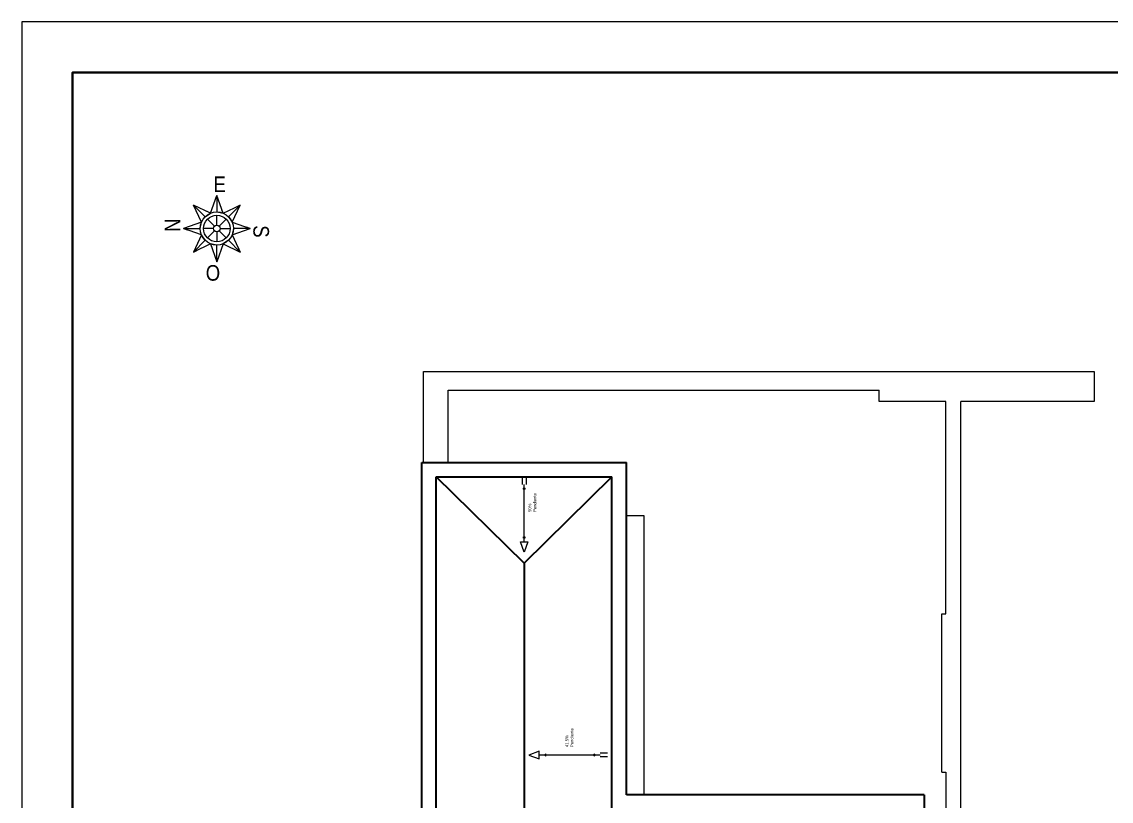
# Model space of a CAD drawing. Header units: millimetres. Extents: x -1459 to -1413, y -119 to 301.
# Drawn here: x -1459.03 to -1430.02, y 137.95 to 158.71 of the extents above; entities that cross this region are included whole.
import ezdxf

# ---------------------------------------------------------------- set-up
doc = ezdxf.new("R2010")
doc.units = ezdxf.units.MM
doc.linetypes.add('PTS_EXT', pattern=[999999, 0, -999999])
doc.layers.get('0').update_dxf_attribs({"lineweight": 0})
for name, color, linetype, lineweight in [('GRADAS CAMBIO NIVEL', 3, 'Continuous', 15), ('MURO VISTO', 6, 'Continuous', 18), ('PLUMA 4', 8, 'Continuous', 30), ('ROTULO', 7, 'Continuous', 5), ('SANITARIOS', 130, 'Continuous', 13), ('TEXTOS', 30, 'Continuous', 5)]:
    doc.layers.add(name, color=color, linetype=linetype, lineweight=lineweight)
doc.styles.add('Arial', font='arial.ttf')
doc.styles.get("Standard").update_dxf_attribs({"font": 'arial.ttf'})

# ---------------------------------------------------------------- blocks, each defined once
blk = doc.blocks.new('CIRCULO GRADA')
at = {"layer": 'GRADAS CAMBIO NIVEL'}
h = blk.add_hatch(color=256, dxfattribs=at)
h.paths.add_polyline_path([(0.014, 0.014, 0.414214), (-0.014, 0.014), (0, 0)])
h.paths.add_polyline_path([(0.014, 0.014), (0, 0), (0.014, -0.014, 0.414214)])
h.paths.add_polyline_path([(0.014, -0.014), (0, 0), (-0.014, -0.014, 0.414214)])
h.paths.add_polyline_path([(0, 0), (-0.014, 0.014, 0.414214), (-0.014, -0.014)])
blk.add_circle((0, 0), 0.02, dxfattribs=at)
blk = doc.blocks.new('NORT')
at = {"linetype": 'Continuous'}
for p, q in [((523.433, 49.433), (523.266, 49.784)), ((523.617, 49.617), (523.747, 49.983)), ((523.877, 49.617), (524.228, 49.784)), ((523.747, 49.371), (523.747, 49.575)), ((523.699, 49.351), (523.555, 49.495)), ((523.795, 49.351), (523.94, 49.495)), ((524.061, 49.433), (524.427, 49.303)), ((523.433, 49.173), (523.067, 49.303)), ((523.679, 49.303), (523.475, 49.303)), ((523.699, 49.255), (523.555, 49.11)), ((523.747, 49.235), (523.747, 49.031)), ((523.94, 49.11), (523.795, 49.255)), ((523.815, 49.303), (524.019, 49.303)), ((524.061, 49.173), (524.228, 48.822)), ((523.617, 48.989), (523.266, 48.822)), ((523.877, 48.989), (523.747, 48.623))]:
    blk.add_line(p, q, dxfattribs=at)
at = {"linetype": 'PTS_EXT'}
blk.add_lwpolyline([(523.747, 49.983), (523.617, 49.617), (523.266, 49.784), (523.433, 49.433), (523.067, 49.303), (523.433, 49.173), (523.266, 48.822), (523.617, 48.989), (523.747, 48.623), (523.877, 48.989), (524.228, 48.822), (524.061, 49.173), (524.427, 49.303), (524.061, 49.433), (524.228, 49.784), (523.877, 49.617)], close=True, dxfattribs=at)
at = {"linetype": 'Continuous'}
for points in [[(523.266, 49.784), (523.507, 49.543), (523.617, 49.617), (523.266, 49.784)], [(523.747, 49.983), (523.747, 49.643), (523.877, 49.617), (523.747, 49.983)], [(524.228, 49.784), (523.988, 49.543), (524.061, 49.433), (524.228, 49.784)], [(523.067, 49.303), (523.407, 49.303), (523.433, 49.433), (523.067, 49.303)], [(523.266, 48.822), (523.507, 49.062), (523.433, 49.173), (523.266, 48.822)], [(524.427, 49.303), (524.087, 49.303), (524.061, 49.173), (524.427, 49.303)], [(523.747, 48.623), (523.747, 48.963), (523.617, 48.989), (523.747, 48.623)], [(524.228, 48.822), (523.988, 49.062), (523.877, 48.989), (524.228, 48.822)]]:
    blk.add_lwpolyline(points, close=True, dxfattribs=at)
for radius in [0.34, 0.272, 0.068]:
    blk.add_circle((523.747, 49.303), radius, dxfattribs=at)
at = {"linetype": 'Continuous', "width": 0.85}
for s, rotation, p in [('N', 0, (523.679, 50.051)), ('O', 90, (522.999, 49.235)), ('E', 270, (524.495, 49.371)), ('S', 180, (523.815, 48.555))]:
    blk.add_text(s, height=0.32, rotation=rotation, dxfattribs=at).set_placement(p)

msp = doc.modelspace()

# ---------------------------------------------------------------- linework, layer by layer
at = {"layer": 'GRADAS CAMBIO NIVEL'}
for p, q in [((-1445.701, 146.587), (-1445.701, 146.387)), ((-1445.601, 146.587), (-1445.601, 146.387)), ((-1445.651, 144.858), (-1445.651, 146.387)), ((-1445.251, 139.182), (-1443.632, 139.182)), ((-1443.432, 139.232), (-1443.632, 139.232)), ((-1443.432, 139.132), (-1443.632, 139.132))]:
    msp.add_line(p, q, dxfattribs=at)
for points in [[(-1445.553, 144.858), (-1445.653, 144.582), (-1445.753, 144.858)], [(-1445.251, 139.28), (-1445.526, 139.18), (-1445.251, 139.08)]]:
    msp.add_lwpolyline(points, close=True, dxfattribs=at)
at = {"layer": 'MURO VISTO'}
for p, q in [((-1448.328, 149.4), (-1430.478, 149.4)), ((-1448.328, 146.969), (-1448.328, 149.4)), ((-1430.478, 149.4), (-1430.478, 148.6)), ((-1447.678, 146.969), (-1447.678, 148.9)), ((-1447.678, 148.9), (-1436.203, 148.9)), ((-1436.203, 148.6), (-1436.203, 148.9)), ((-1434.428, 148.6), (-1436.203, 148.6)), ((-1434.428, 142.943), (-1434.428, 148.6)), ((-1430.478, 148.6), (-1434.028, 148.6)), ((-1434.028, 136.225), (-1434.028, 148.6)), ((-1442.453, 145.55), (-1442.928, 145.55)), ((-1442.453, 138.115), (-1442.453, 145.55)), ((-1434.528, 142.943), (-1434.428, 142.943)), ((-1434.528, 138.723), (-1434.528, 142.943)), ((-1434.528, 138.723), (-1434.428, 138.723)), ((-1434.428, 138.723), (-1434.428, 132.425))]:
    msp.add_line(p, q, dxfattribs=at)
at = {"layer": 'PLUMA 4'}
for p, q in [((-1448.378, 146.969), (-1442.928, 146.969)), ((-1448.378, 129.709), (-1448.378, 146.969)), ((-1442.928, 138.115), (-1442.928, 146.969)), ((-1447.991, 129.709), (-1447.991, 146.589)), ((-1447.991, 146.589), (-1443.315, 146.589)), ((-1445.653, 144.291), (-1447.991, 146.589)), ((-1445.653, 144.291), (-1443.315, 146.589)), ((-1443.315, 133.833), (-1443.315, 146.589)), ((-1445.653, 144.291), (-1445.653, 133.833)), ((-1435.003, 138.115), (-1442.928, 138.115)), ((-1435.003, 138.115), (-1435.003, 131.342))]:
    msp.add_line(p, q, dxfattribs=at)
at = {"layer": 'ROTULO'}
msp.add_lwpolyline([(-1413.278, 94.214), (-1413.278, 158.714), (-1459.028, 158.714), (-1459.028, 94.214)], close=True, dxfattribs=at)
at = {"layer": 'ROTULO', "lineweight": 40}
msp.add_lwpolyline([(-1414.628, 95.564), (-1414.628, 157.364), (-1457.678, 157.364), (-1457.678, 95.564)], close=True, dxfattribs=at)

# ---------------------------------------------------------------- block references
at = {"layer": 'GRADAS CAMBIO NIVEL', "rotation": 270.0000025980065}
msp.add_blockref('CIRCULO GRADA', (-1445.651, 146.276), dxfattribs=at)
at = {"layer": 'GRADAS CAMBIO NIVEL', "xscale": -1, "rotation": 359.9999974019935}
msp.add_blockref('CIRCULO GRADA', (-1443.782, 139.182), dxfattribs=at)
at = {"layer": 'ROTULO', "xscale": 1.3, "yscale": 1.3, "zscale": 1.3, "rotation": 90}
msp.add_blockref('NORT', (-1389.741, -527.666), dxfattribs=at)
at = {"layer": 'SANITARIOS', "rotation": 270.0000025980065}
msp.add_blockref('CIRCULO GRADA', (-1445.651, 144.975), dxfattribs=at)
at = {"layer": 'SANITARIOS', "xscale": -1, "rotation": 359.9999974019935}
msp.add_blockref('CIRCULO GRADA', (-1445.082, 139.182), dxfattribs=at)

# ---------------------------------------------------------------- texts
at = {"layer": 'TEXTOS', "char_height": 0.08, "width": 0.90303, "attachment_point": 4, "rotation": 90, "style": 'Arial'}
for s, insert in [('50%\\PPendiente', (-1445.436, 145.654)), ('41.5%\\PPendiente', (-1444.448, 139.392))]:
    msp.add_mtext(s, dxfattribs=dict(at, insert=insert))

doc.saveas('drawing.dxf')
